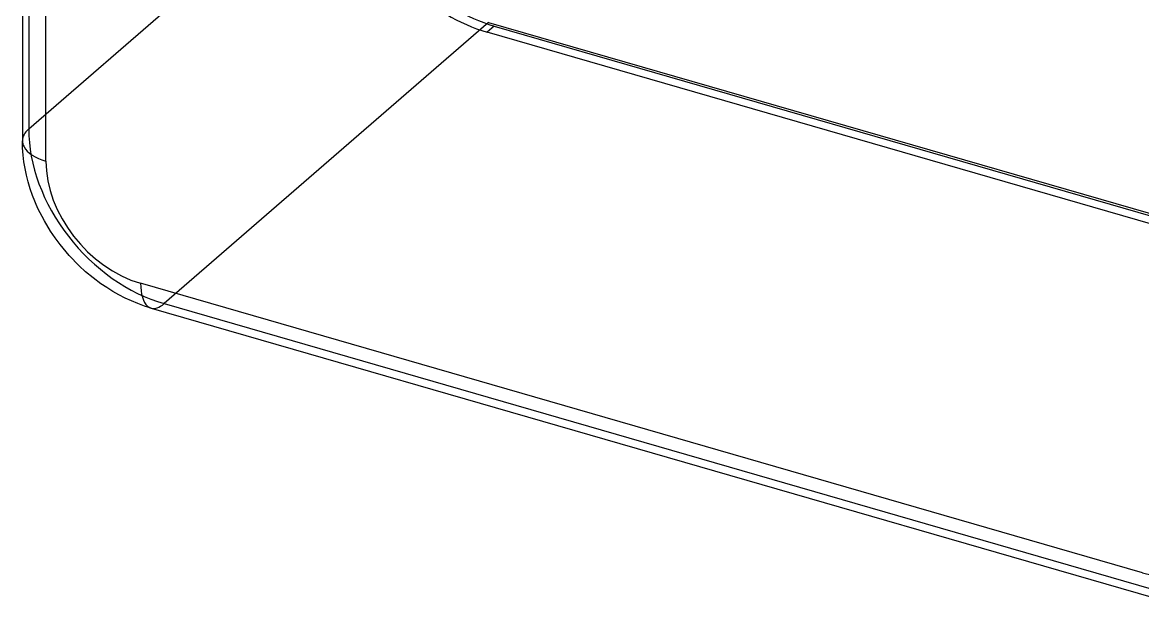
# Model space of a CAD drawing. Header units: millimetres. Extents: x -87 to 25, y -30 to 57.
# Drawn here: x -86.9 to -15.3, y -29.8 to 7 of the extents above; entities that cross this region are included whole.
import ezdxf

# ---------------------------------------------------------------- set-up
doc = ezdxf.new("R2010")
doc.units = ezdxf.units.MM
doc.layers.add('MAIN-1', color=7, linetype='Continuous')
doc.layers.add('MAIN-2', color=7, linetype='Continuous')

msp = doc.modelspace()

# ---------------------------------------------------------------- linework, layer by layer
at = {"layer": 'MAIN-1'}
for p, q in [((-86.926, 30.621), (-86.926, -0.556)), ((-85.426, -1.855), (-85.426, 29.322)), ((-86.915, -1.019), (-86.926, -0.556)), ((-86.879, -1.488), (-86.915, -1.019)), ((-86.828, -1.906), (-86.879, -1.488)), ((-86.758, -2.327), (-86.828, -1.906)), ((-86.667, -2.758), (-86.758, -2.327)), ((-86.557, -3.19), (-86.667, -2.758)), ((-86.427, -3.621), (-86.557, -3.19)), ((-86.278, -4.05), (-86.427, -3.621)), ((-85.935, -4.877), (-86.278, -4.05)), ((-85.522, -5.685), (-85.935, -4.877)), ((-85.133, -6.33), (-85.522, -5.685)), ((-84.837, -6.768), (-85.133, -6.33)), ((-84.521, -7.194), (-84.837, -6.768)), ((-83.938, -7.891), (-84.521, -7.194)), ((-83.306, -8.542), (-83.938, -7.891)), ((-82.882, -8.929), (-83.306, -8.542)), ((-82.404, -9.324), (-82.882, -8.929)), ((-81.909, -9.691), (-82.404, -9.324)), ((-81.532, -9.946), (-81.909, -9.691)), ((-81.148, -10.183), (-81.532, -9.946)), ((-15.278, -28.167), (-79.364, -9.667)), ((-80.757, -10.404), (-81.148, -10.183)), ((-80.362, -10.607), (-80.757, -10.404)), ((-79.949, -10.797), (-80.362, -10.607)), ((-79.534, -10.968), (-79.949, -10.797)), ((-79.116, -11.119), (-79.534, -10.968)), ((-78.696, -11.25), (-79.116, -11.119)), ((-78.696, -11.25), (-14.61, -29.75))]:
    msp.add_line(p, q, dxfattribs=at)
for centre, major_axis, ratio, start_param, end_param in [((-83.926, -0.556), (-3, 0), 0.5, -0.000094, 0.261799), ((-83.926, -0.556), (-3, 0), 0.5, 0.261799, 1.047198), ((-79.364, -3.605), (4.583, -5.292), 0.75, -2.427868, -0.857072), ((-77.864, -8.368), (-0.832, -2.882), 0.433013, -0.982794, -0.197396), ((-77.864, -8.368), (-0.832, -2.882), 0.433013, -0.197396, 0.000007), ((-15.278, -22.105), (4.583, -5.292), 0.75, -0.857072, 0.713724)]:
    msp.add_ellipse(centre, major_axis=major_axis, ratio=ratio, start_param=start_param, end_param=end_param, dxfattribs=at)
at = {"layer": 'MAIN-2'}
for p, q in [((-86.524, 31.371), (-86.524, 0.194)), ((-86.524, 0.194), (-73.256, 11.684)), ((-57.114, 7.004), (-77.864, -10.966)), ((-56.754, 6.77), (-57.204, 6.38)), ((-57.114, 7.004), (6.972, -11.496)), ((-56.754, 6.77), (7.422, -11.756)), ((6.972, -12.146), (-57.204, 6.38)), ((-77.864, -10.966), (-13.778, -29.466))]:
    msp.add_line(p, q, dxfattribs=at)
for centre, major_axis, ratio, start_param, end_param in [((-56.664, 16.054), (-7.038, 8.127), 0.75, 1.150522, 2.274815), ((-57.114, 15.664), (7.038, -8.127), 0.75, -1.991071, -0.866778), ((-83.926, -0.556), (-3, 0), 0.5, -0.523599, -0.000094), ((-77.864, -2.306), (-6.547, 7.559), 0.75, 0.713724, 1.499123), ((-77.864, -2.306), (-6.547, 7.559), 0.75, 1.499123, 2.284521), ((-77.864, -8.368), (-0.832, -2.882), 0.433013, 0.000007, 0.588003)]:
    msp.add_ellipse(centre, major_axis=major_axis, ratio=ratio, start_param=start_param, end_param=end_param, dxfattribs=at)

doc.saveas('drawing.dxf')
